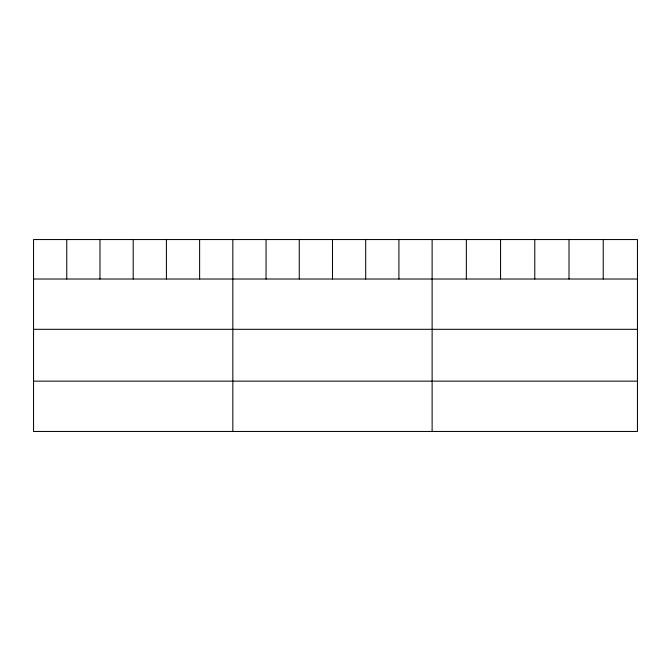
<?xml version="1.0" encoding="UTF-8"?>
<svg xmlns="http://www.w3.org/2000/svg" width="671" height="671" viewBox="0 0 671 671"><rect width="100%" height="100%" fill="white"/><g stroke="black" fill="none" stroke-linecap="round" stroke-linejoin="round"><path stroke-width="1.01" d="M637.45 279.019L637.45 431.453L33.55 431.453L33.55 239.547L637.45 239.547L637.45 279.019L33.55 279.019M33.55 329.318L637.45 329.318M33.55 381.145L637.45 381.145M603.229 239.547L603.229 279.019M569.008 239.547L569.008 279.019M534.787 239.547L534.787 279.019M500.566 239.547L500.566 279.019M466.345 239.547L466.345 279.019M432.124 239.547L432.124 431.453M398.91 239.547L398.91 279.019M365.695 239.547L365.695 279.019M332.481 239.547L332.481 279.019M299.266 239.547L299.266 279.019M266.051 239.547L266.051 279.019M232.837 239.547L232.837 431.453M199.623 239.547L199.623 279.019M166.408 239.547L166.408 279.019M133.194 239.547L133.194 279.019M99.979 239.547L99.979 279.019M66.764 239.547L66.764 279.019"/></g></svg>
